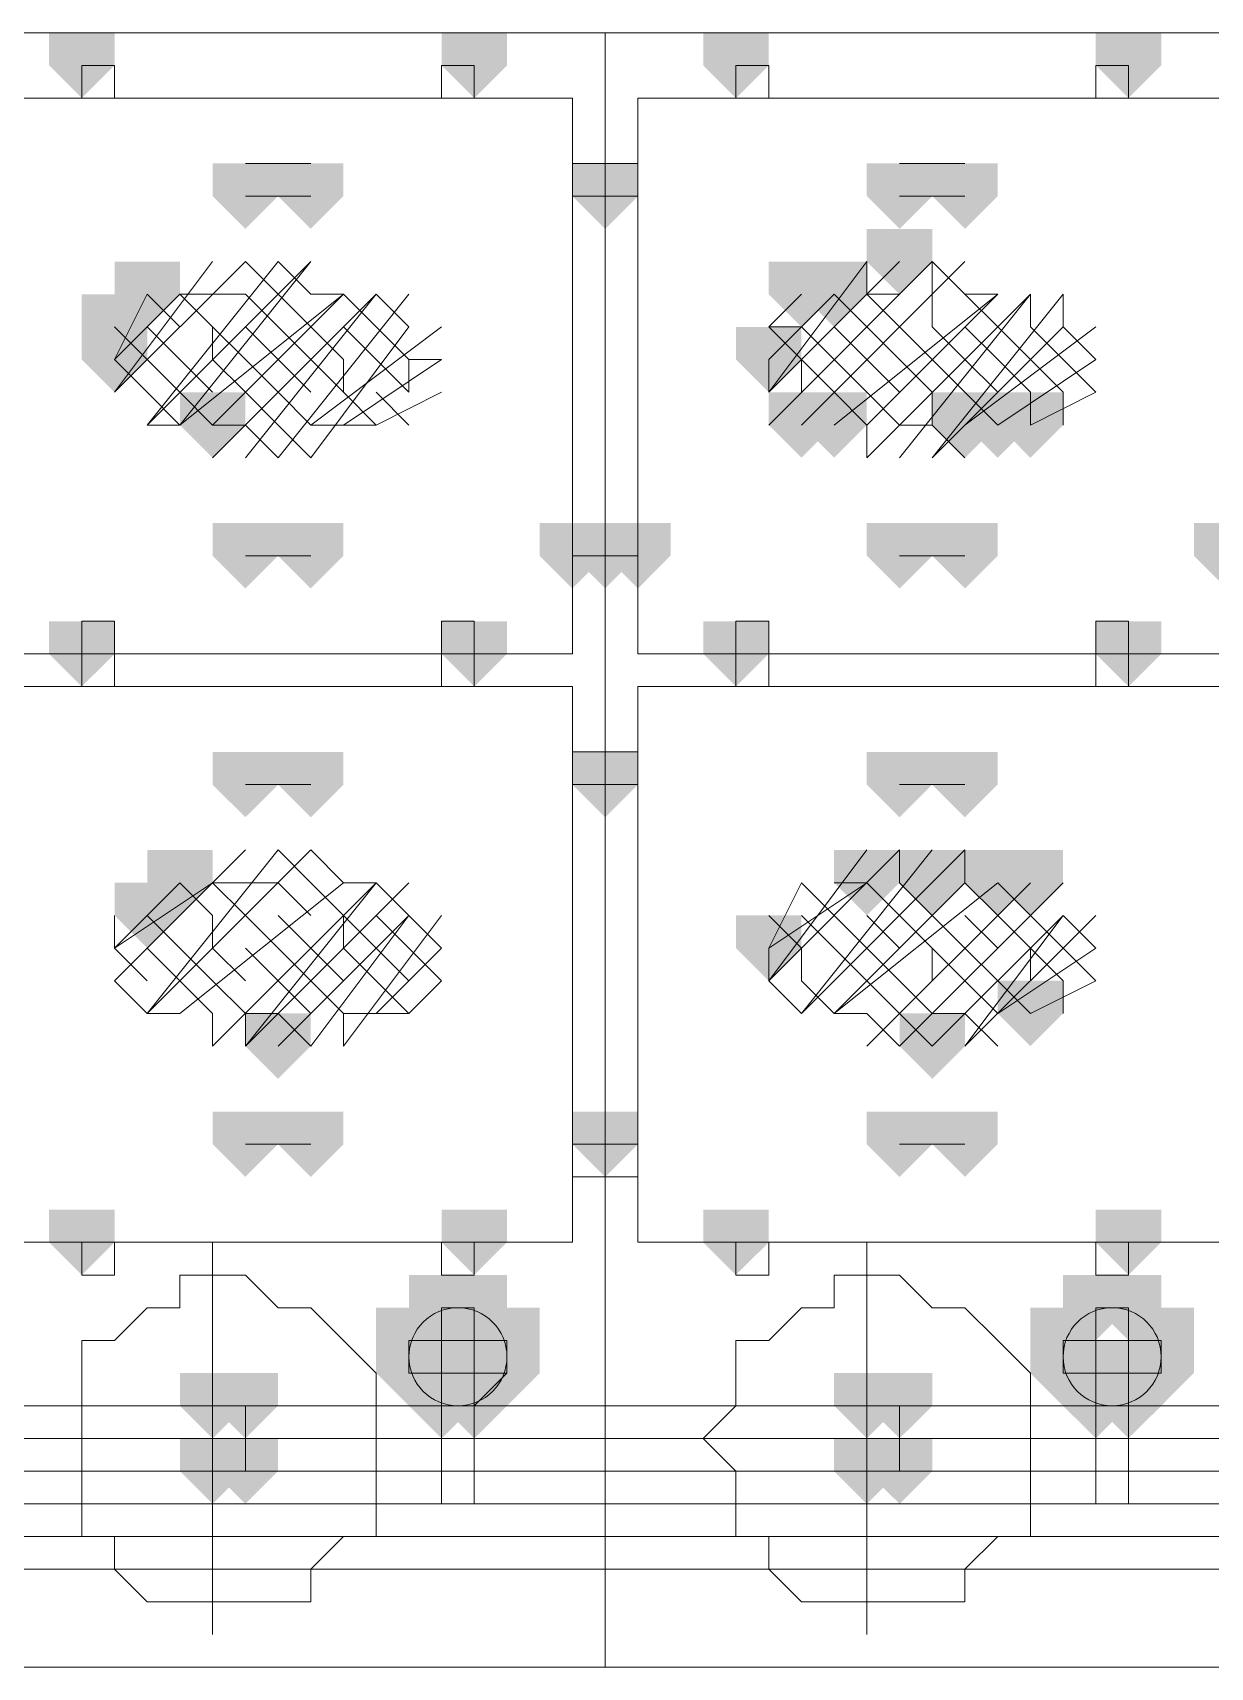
# Model space of a CAD drawing. Header units: millimetres. Extents: x 2315 to 4619, y 1334 to 1897.
# Drawn here: x 3733.624 to 3735.823, y 1516.958 to 1520.012 of the extents above; entities that cross this region are included whole.
import ezdxf

# ---------------------------------------------------------------- set-up
doc = ezdxf.new("R2010")
doc.units = ezdxf.units.MM
for name, color, linetype in [('PDF_3中心线层', 1, 'Continuous'), ('PDF_4虚线层', 2, 'Continuous'), ('PDF_5剖面线层', 2, 'Continuous'), ('PDF_剖面线层', 4, 'Continuous'), ('PDF_细实线层', 7, 'Continuous')]:
    doc.layers.add(name, color=color, linetype=linetype)

msp = doc.modelspace()

# ---------------------------------------------------------------- hatches: boundary and pattern name
at = {"layer": 'PDF_3中心线层', "transparency": 33554559}
for points in [[(3734.4484, 1520.0125), (3734.3873, 1520.0125), (3734.3873, 1519.9514), (3734.4484, 1519.8903), (3734.5094, 1519.9514), (3734.5094, 1520.0125)], [(3734.4484, 1520.0125), (3734.3873, 1520.0125), (3734.3873, 1519.9514), (3734.4484, 1519.8903), (3734.5094, 1519.9514), (3734.5094, 1520.0125)], [(3734.937, 1520.0125), (3734.8759, 1520.0125), (3734.8759, 1519.9514), (3734.937, 1519.8903), (3734.9981, 1519.9514), (3734.9981, 1520.0125)], [(3734.937, 1520.0125), (3734.8759, 1520.0125), (3734.8759, 1519.9514), (3734.937, 1519.8903), (3734.9981, 1519.9514), (3734.9981, 1520.0125)], [(3735.67, 1520.0125), (3735.6089, 1520.0125), (3735.6089, 1519.9514), (3735.67, 1519.8903), (3735.7311, 1519.9514), (3735.7311, 1520.0125)], [(3735.67, 1520.0125), (3735.6089, 1520.0125), (3735.6089, 1519.9514), (3735.67, 1519.8903), (3735.7311, 1519.9514), (3735.7311, 1520.0125)], [(3734.6927, 1519.7682), (3734.6316, 1519.7682), (3734.6316, 1519.7071), (3734.6927, 1519.646), (3734.7538, 1519.7071), (3734.7538, 1519.7682)], [(3734.6927, 1519.7682), (3734.6316, 1519.7682), (3734.6316, 1519.7071), (3734.6927, 1519.646), (3734.7538, 1519.7071), (3734.7538, 1519.7682)], [(3734.6927, 1519.0963), (3734.6316, 1519.0963), (3734.6316, 1519.0352), (3734.6927, 1518.9741), (3734.7538, 1519.0352), (3734.7538, 1519.0963)], [(3734.6927, 1519.0963), (3734.6316, 1519.0963), (3734.6316, 1519.0352), (3734.6927, 1518.9741), (3734.7538, 1519.0352), (3734.7538, 1519.0963)], [(3734.6927, 1519.0963), (3734.6316, 1519.0963), (3734.6316, 1519.0352), (3734.6927, 1518.9741), (3734.7538, 1519.0352), (3734.7538, 1519.0963)], [(3734.6927, 1519.0963), (3734.6316, 1519.0963), (3734.6316, 1519.0352), (3734.6927, 1518.9741), (3734.7538, 1519.0352), (3734.7538, 1519.0963)], [(3734.4484, 1518.913), (3734.3873, 1518.913), (3734.3873, 1518.8519), (3734.4484, 1518.7909), (3734.5094, 1518.8519), (3734.5094, 1518.913)], [(3734.4484, 1518.913), (3734.3873, 1518.913), (3734.3873, 1518.8519), (3734.4484, 1518.7909), (3734.5094, 1518.8519), (3734.5094, 1518.913)], [(3734.937, 1518.913), (3734.8759, 1518.913), (3734.8759, 1518.8519), (3734.937, 1518.7909), (3734.9981, 1518.8519), (3734.9981, 1518.913)], [(3734.937, 1518.913), (3734.8759, 1518.913), (3734.8759, 1518.8519), (3734.937, 1518.7909), (3734.9981, 1518.8519), (3734.9981, 1518.913)], [(3735.67, 1518.913), (3735.6089, 1518.913), (3735.6089, 1518.8519), (3735.67, 1518.7909), (3735.7311, 1518.8519), (3735.7311, 1518.913)], [(3735.67, 1518.913), (3735.6089, 1518.913), (3735.6089, 1518.8519), (3735.67, 1518.7909), (3735.7311, 1518.8519), (3735.7311, 1518.913)], [(3734.6927, 1518.6687), (3734.6316, 1518.6687), (3734.6316, 1518.6076), (3734.6927, 1518.5465), (3734.7538, 1518.6076), (3734.7538, 1518.6687)], [(3734.6927, 1518.6687), (3734.6316, 1518.6687), (3734.6316, 1518.6076), (3734.6927, 1518.5465), (3734.7538, 1518.6076), (3734.7538, 1518.6687)], [(3734.6927, 1518.6687), (3734.6316, 1518.6687), (3734.6316, 1518.6076), (3734.6927, 1518.5465), (3734.7538, 1518.6076), (3734.7538, 1518.6687)], [(3734.6927, 1518.6687), (3734.6316, 1518.6687), (3734.6316, 1518.6076), (3734.6927, 1518.5465), (3734.7538, 1518.6076), (3734.7538, 1518.6687)], [(3734.6927, 1517.9968), (3734.6316, 1517.9968), (3734.6316, 1517.9357), (3734.6927, 1517.8746), (3734.7538, 1517.9357), (3734.7538, 1517.9968)], [(3734.6927, 1517.9968), (3734.6316, 1517.9968), (3734.6316, 1517.9357), (3734.6927, 1517.8746), (3734.7538, 1517.9357), (3734.7538, 1517.9968)], [(3734.4484, 1517.8136), (3734.3873, 1517.8136), (3734.3873, 1517.7525), (3734.4484, 1517.6914), (3734.5094, 1517.7525), (3734.5094, 1517.8136)], [(3734.4484, 1517.8136), (3734.3873, 1517.8136), (3734.3873, 1517.7525), (3734.4484, 1517.6914), (3734.5094, 1517.7525), (3734.5094, 1517.8136)], [(3734.937, 1517.8136), (3734.8759, 1517.8136), (3734.8759, 1517.7525), (3734.937, 1517.6914), (3734.9981, 1517.7525), (3734.9981, 1517.8136)], [(3734.937, 1517.8136), (3734.8759, 1517.8136), (3734.8759, 1517.7525), (3734.937, 1517.6914), (3734.9981, 1517.7525), (3734.9981, 1517.8136)], [(3735.67, 1517.8136), (3735.6089, 1517.8136), (3735.6089, 1517.7525), (3735.67, 1517.6914), (3735.7311, 1517.7525), (3735.7311, 1517.8136)], [(3735.67, 1517.8136), (3735.6089, 1517.8136), (3735.6089, 1517.7525), (3735.67, 1517.6914), (3735.7311, 1517.7525), (3735.7311, 1517.8136)]]:
    msp.add_hatch(color=256, dxfattribs=at).paths.add_polyline_path(points)
at = {"layer": 'PDF_4虚线层', "transparency": 33554559}
for points in [[(3734.4484, 1517.5692), (3734.3873, 1517.5692), (3734.3873, 1517.5082), (3734.4484, 1517.4471), (3734.5094, 1517.5082), (3734.5094, 1517.5692)], [(3735.67, 1517.5692), (3735.6089, 1517.5692), (3735.6089, 1517.5082), (3735.67, 1517.4471), (3735.7311, 1517.5082), (3735.7311, 1517.5692)]]:
    msp.add_hatch(color=256, dxfattribs=at).paths.add_polyline_path(points)
at = {"layer": 'PDF_5剖面线层', "transparency": 33554559}
for points in [[(3735.2424, 1519.646), (3735.1813, 1519.646), (3735.1813, 1519.5849), (3735.2424, 1519.5238), (3735.3035, 1519.5849), (3735.3035, 1519.646)], [(3733.8375, 1519.5849), (3733.7765, 1519.5849), (3733.7765, 1519.5238), (3733.8375, 1519.4628), (3733.8986, 1519.5238), (3733.8986, 1519.5849)], [(3735.0592, 1519.5849), (3734.9981, 1519.5849), (3734.9981, 1519.5238), (3735.0592, 1519.4628), (3735.1202, 1519.5238), (3735.1202, 1519.5849)], [(3735.1202, 1519.5849), (3735.0592, 1519.5849), (3735.0592, 1519.5238), (3735.1202, 1519.4628), (3735.1813, 1519.5238), (3735.1813, 1519.5849)], [(3733.7765, 1519.5238), (3733.7154, 1519.5238), (3733.7154, 1519.4628), (3733.7765, 1519.4017), (3733.8375, 1519.4628), (3733.8375, 1519.5238)], [(3733.7765, 1519.4628), (3733.7154, 1519.4628), (3733.7154, 1519.4017), (3733.7765, 1519.3406), (3733.8375, 1519.4017), (3733.8375, 1519.4628)], [(3734.9981, 1519.4628), (3734.937, 1519.4628), (3734.937, 1519.4017), (3734.9981, 1519.3406), (3735.0592, 1519.4017), (3735.0592, 1519.4628)], [(3733.9597, 1519.3406), (3733.8986, 1519.3406), (3733.8986, 1519.2795), (3733.9597, 1519.2184), (3734.0208, 1519.2795), (3734.0208, 1519.3406)], [(3735.0592, 1519.3406), (3734.9981, 1519.3406), (3734.9981, 1519.2795), (3735.0592, 1519.2184), (3735.1202, 1519.2795), (3735.1202, 1519.3406)], [(3735.1202, 1519.3406), (3735.0592, 1519.3406), (3735.0592, 1519.2795), (3735.1202, 1519.2184), (3735.1813, 1519.2795), (3735.1813, 1519.3406)], [(3735.3646, 1519.3406), (3735.3035, 1519.3406), (3735.3035, 1519.2795), (3735.3646, 1519.2184), (3735.4257, 1519.2795), (3735.4257, 1519.3406)], [(3735.4257, 1519.3406), (3735.3646, 1519.3406), (3735.3646, 1519.2795), (3735.4257, 1519.2184), (3735.4867, 1519.2795), (3735.4867, 1519.3406)], [(3735.4867, 1519.3406), (3735.4257, 1519.3406), (3735.4257, 1519.2795), (3735.4867, 1519.2184), (3735.5478, 1519.2795), (3735.5478, 1519.3406)], [(3733.8986, 1518.4855), (3733.8375, 1518.4855), (3733.8375, 1518.4244), (3733.8986, 1518.3633), (3733.9597, 1518.4244), (3733.9597, 1518.4855)], [(3735.1813, 1518.4855), (3735.1202, 1518.4855), (3735.1202, 1518.4244), (3735.1813, 1518.3633), (3735.2424, 1518.4244), (3735.2424, 1518.4855)], [(3735.3035, 1518.4855), (3735.2424, 1518.4855), (3735.2424, 1518.4244), (3735.3035, 1518.3633), (3735.3646, 1518.4244), (3735.3646, 1518.4855)], [(3735.4257, 1518.4855), (3735.3646, 1518.4855), (3735.3646, 1518.4244), (3735.4257, 1518.3633), (3735.4867, 1518.4244), (3735.4867, 1518.4855)], [(3735.4867, 1518.4855), (3735.4257, 1518.4855), (3735.4257, 1518.4244), (3735.4867, 1518.3633), (3735.5478, 1518.4244), (3735.5478, 1518.4855)], [(3733.8375, 1518.4244), (3733.7765, 1518.4244), (3733.7765, 1518.3633), (3733.8375, 1518.3022), (3733.8986, 1518.3633), (3733.8986, 1518.4244)], [(3734.9981, 1518.3633), (3734.937, 1518.3633), (3734.937, 1518.3022), (3734.9981, 1518.2411), (3735.0592, 1518.3022), (3735.0592, 1518.3633)], [(3735.4867, 1518.2411), (3735.4257, 1518.2411), (3735.4257, 1518.1801), (3735.4867, 1518.119), (3735.5478, 1518.1801), (3735.5478, 1518.2411)], [(3734.0819, 1518.1801), (3734.0208, 1518.1801), (3734.0208, 1518.119), (3734.0819, 1518.0579), (3734.1429, 1518.119), (3734.1429, 1518.1801)], [(3735.3035, 1518.1801), (3735.2424, 1518.1801), (3735.2424, 1518.119), (3735.3035, 1518.0579), (3735.3646, 1518.119), (3735.3646, 1518.1801)]]:
    msp.add_hatch(color=256, dxfattribs=at).paths.add_polyline_path(points)
at = {"layer": 'PDF_细实线层', "transparency": 33554559}
for points in [[(3733.7154, 1520.0125), (3733.6543, 1520.0125), (3733.6543, 1519.9514), (3733.7154, 1519.8903), (3733.7765, 1519.9514), (3733.7765, 1520.0125)], [(3734.4484, 1520.0125), (3734.3873, 1520.0125), (3734.3873, 1519.9514), (3734.4484, 1519.8903), (3734.5094, 1519.9514), (3734.5094, 1520.0125)], [(3734.937, 1520.0125), (3734.8759, 1520.0125), (3734.8759, 1519.9514), (3734.937, 1519.8903), (3734.9981, 1519.9514), (3734.9981, 1520.0125)], [(3735.67, 1520.0125), (3735.6089, 1520.0125), (3735.6089, 1519.9514), (3735.67, 1519.8903), (3735.7311, 1519.9514), (3735.7311, 1520.0125)], [(3734.0208, 1519.7682), (3733.9597, 1519.7682), (3733.9597, 1519.7071), (3734.0208, 1519.646), (3734.0819, 1519.7071), (3734.0819, 1519.7682)], [(3734.1429, 1519.7682), (3734.0819, 1519.7682), (3734.0819, 1519.7071), (3734.1429, 1519.646), (3734.204, 1519.7071), (3734.204, 1519.7682)], [(3734.6927, 1519.7682), (3734.6316, 1519.7682), (3734.6316, 1519.7071), (3734.6927, 1519.646), (3734.7538, 1519.7071), (3734.7538, 1519.7682)], [(3735.2424, 1519.7682), (3735.1813, 1519.7682), (3735.1813, 1519.7071), (3735.2424, 1519.646), (3735.3035, 1519.7071), (3735.3035, 1519.7682)], [(3735.3646, 1519.7682), (3735.3035, 1519.7682), (3735.3035, 1519.7071), (3735.3646, 1519.646), (3735.4257, 1519.7071), (3735.4257, 1519.7682)], [(3734.0208, 1519.0963), (3733.9597, 1519.0963), (3733.9597, 1519.0352), (3734.0208, 1518.9741), (3734.0819, 1519.0352), (3734.0819, 1519.0963)], [(3734.1429, 1519.0963), (3734.0819, 1519.0963), (3734.0819, 1519.0352), (3734.1429, 1518.9741), (3734.204, 1519.0352), (3734.204, 1519.0963)], [(3734.6316, 1519.0963), (3734.5705, 1519.0963), (3734.5705, 1519.0352), (3734.6316, 1518.9741), (3734.6927, 1519.0352), (3734.6927, 1519.0963)], [(3734.6316, 1519.0963), (3734.5705, 1519.0963), (3734.5705, 1519.0352), (3734.6316, 1518.9741), (3734.6927, 1519.0352), (3734.6927, 1519.0963)], [(3734.6927, 1519.0963), (3734.6316, 1519.0963), (3734.6316, 1519.0352), (3734.6927, 1518.9741), (3734.7538, 1519.0352), (3734.7538, 1519.0963)], [(3734.7538, 1519.0963), (3734.6927, 1519.0963), (3734.6927, 1519.0352), (3734.7538, 1518.9741), (3734.8148, 1519.0352), (3734.8148, 1519.0963)], [(3734.7538, 1519.0963), (3734.6927, 1519.0963), (3734.6927, 1519.0352), (3734.7538, 1518.9741), (3734.8148, 1519.0352), (3734.8148, 1519.0963)], [(3735.2424, 1519.0963), (3735.1813, 1519.0963), (3735.1813, 1519.0352), (3735.2424, 1518.9741), (3735.3035, 1519.0352), (3735.3035, 1519.0963)], [(3735.3646, 1519.0963), (3735.3035, 1519.0963), (3735.3035, 1519.0352), (3735.3646, 1518.9741), (3735.4257, 1519.0352), (3735.4257, 1519.0963)], [(3735.8532, 1519.0963), (3735.7921, 1519.0963), (3735.7921, 1519.0352), (3735.8532, 1518.9741), (3735.9143, 1519.0352), (3735.9143, 1519.0963)], [(3735.8532, 1519.0963), (3735.7921, 1519.0963), (3735.7921, 1519.0352), (3735.8532, 1518.9741), (3735.9143, 1519.0352), (3735.9143, 1519.0963)], [(3733.7154, 1518.913), (3733.6543, 1518.913), (3733.6543, 1518.8519), (3733.7154, 1518.7909), (3733.7765, 1518.8519), (3733.7765, 1518.913)], [(3734.4484, 1518.913), (3734.3873, 1518.913), (3734.3873, 1518.8519), (3734.4484, 1518.7909), (3734.5094, 1518.8519), (3734.5094, 1518.913)], [(3734.937, 1518.913), (3734.8759, 1518.913), (3734.8759, 1518.8519), (3734.937, 1518.7909), (3734.9981, 1518.8519), (3734.9981, 1518.913)], [(3735.67, 1518.913), (3735.6089, 1518.913), (3735.6089, 1518.8519), (3735.67, 1518.7909), (3735.7311, 1518.8519), (3735.7311, 1518.913)], [(3734.0208, 1518.6687), (3733.9597, 1518.6687), (3733.9597, 1518.6076), (3734.0208, 1518.5465), (3734.0819, 1518.6076), (3734.0819, 1518.6687)], [(3734.1429, 1518.6687), (3734.0819, 1518.6687), (3734.0819, 1518.6076), (3734.1429, 1518.5465), (3734.204, 1518.6076), (3734.204, 1518.6687)], [(3734.6927, 1518.6687), (3734.6316, 1518.6687), (3734.6316, 1518.6076), (3734.6927, 1518.5465), (3734.7538, 1518.6076), (3734.7538, 1518.6687)], [(3735.2424, 1518.6687), (3735.1813, 1518.6687), (3735.1813, 1518.6076), (3735.2424, 1518.5465), (3735.3035, 1518.6076), (3735.3035, 1518.6687)], [(3735.3646, 1518.6687), (3735.3035, 1518.6687), (3735.3035, 1518.6076), (3735.3646, 1518.5465), (3735.4257, 1518.6076), (3735.4257, 1518.6687)], [(3734.0208, 1517.9968), (3733.9597, 1517.9968), (3733.9597, 1517.9357), (3734.0208, 1517.8746), (3734.0819, 1517.9357), (3734.0819, 1517.9968)], [(3734.1429, 1517.9968), (3734.0819, 1517.9968), (3734.0819, 1517.9357), (3734.1429, 1517.8746), (3734.204, 1517.9357), (3734.204, 1517.9968)], [(3734.6927, 1517.9968), (3734.6316, 1517.9968), (3734.6316, 1517.9357), (3734.6927, 1517.8746), (3734.7538, 1517.9357), (3734.7538, 1517.9968)], [(3735.2424, 1517.9968), (3735.1813, 1517.9968), (3735.1813, 1517.9357), (3735.2424, 1517.8746), (3735.3035, 1517.9357), (3735.3035, 1517.9968)], [(3735.3646, 1517.9968), (3735.3035, 1517.9968), (3735.3035, 1517.9357), (3735.3646, 1517.8746), (3735.4257, 1517.9357), (3735.4257, 1517.9968)], [(3733.7154, 1517.8136), (3733.6543, 1517.8136), (3733.6543, 1517.7525), (3733.7154, 1517.6914), (3733.7765, 1517.7525), (3733.7765, 1517.8136)], [(3734.4484, 1517.8136), (3734.3873, 1517.8136), (3734.3873, 1517.7525), (3734.4484, 1517.6914), (3734.5094, 1517.7525), (3734.5094, 1517.8136)], [(3734.937, 1517.8136), (3734.8759, 1517.8136), (3734.8759, 1517.7525), (3734.937, 1517.6914), (3734.9981, 1517.7525), (3734.9981, 1517.8136)], [(3735.67, 1517.8136), (3735.6089, 1517.8136), (3735.6089, 1517.7525), (3735.67, 1517.6914), (3735.7311, 1517.7525), (3735.7311, 1517.8136)], [(3734.3873, 1517.6914), (3734.3262, 1517.6914), (3734.3262, 1517.6303), (3734.3873, 1517.5692), (3734.4484, 1517.6303), (3734.4484, 1517.6914)], [(3734.4484, 1517.6914), (3734.3873, 1517.6914), (3734.3873, 1517.6303), (3734.4484, 1517.5692), (3734.5094, 1517.6303), (3734.5094, 1517.6914)], [(3734.4484, 1517.6914), (3734.3873, 1517.6914), (3734.3873, 1517.6303), (3734.4484, 1517.5692), (3734.5094, 1517.6303), (3734.5094, 1517.6914)], [(3734.4484, 1517.6914), (3734.3873, 1517.6914), (3734.3873, 1517.6303), (3734.4484, 1517.5692), (3734.5094, 1517.6303), (3734.5094, 1517.6914)], [(3734.4484, 1517.6914), (3734.3873, 1517.6914), (3734.3873, 1517.6303), (3734.4484, 1517.5692), (3734.5094, 1517.6303), (3734.5094, 1517.6914)], [(3735.6089, 1517.6914), (3735.5478, 1517.6914), (3735.5478, 1517.6303), (3735.6089, 1517.5692), (3735.67, 1517.6303), (3735.67, 1517.6914)], [(3735.67, 1517.6914), (3735.6089, 1517.6914), (3735.6089, 1517.6303), (3735.67, 1517.5692), (3735.7311, 1517.6303), (3735.7311, 1517.6914)], [(3735.67, 1517.6914), (3735.6089, 1517.6914), (3735.6089, 1517.6303), (3735.67, 1517.5692), (3735.7311, 1517.6303), (3735.7311, 1517.6914)], [(3735.67, 1517.6914), (3735.6089, 1517.6914), (3735.6089, 1517.6303), (3735.67, 1517.5692), (3735.7311, 1517.6303), (3735.7311, 1517.6914)], [(3735.67, 1517.6914), (3735.6089, 1517.6914), (3735.6089, 1517.6303), (3735.67, 1517.5692), (3735.7311, 1517.6303), (3735.7311, 1517.6914)], [(3734.3262, 1517.6303), (3734.2651, 1517.6303), (3734.2651, 1517.5692), (3734.3262, 1517.5082), (3734.3873, 1517.5692), (3734.3873, 1517.6303)], [(3734.3262, 1517.6303), (3734.2651, 1517.6303), (3734.2651, 1517.5692), (3734.3262, 1517.5082), (3734.3873, 1517.5692), (3734.3873, 1517.6303)], [(3734.3262, 1517.6303), (3734.2651, 1517.6303), (3734.2651, 1517.5692), (3734.3262, 1517.5082), (3734.3873, 1517.5692), (3734.3873, 1517.6303)], [(3734.3262, 1517.6303), (3734.2651, 1517.6303), (3734.2651, 1517.5692), (3734.3262, 1517.5082), (3734.3873, 1517.5692), (3734.3873, 1517.6303)], [(3734.3873, 1517.6303), (3734.3262, 1517.6303), (3734.3262, 1517.5692), (3734.3873, 1517.5082), (3734.4484, 1517.5692), (3734.4484, 1517.6303)], [(3734.5094, 1517.6303), (3734.4484, 1517.6303), (3734.4484, 1517.5692), (3734.5094, 1517.5082), (3734.5705, 1517.5692), (3734.5705, 1517.6303)], [(3734.5094, 1517.6303), (3734.4484, 1517.6303), (3734.4484, 1517.5692), (3734.5094, 1517.5082), (3734.5705, 1517.5692), (3734.5705, 1517.6303)], [(3734.5094, 1517.6303), (3734.4484, 1517.6303), (3734.4484, 1517.5692), (3734.5094, 1517.5082), (3734.5705, 1517.5692), (3734.5705, 1517.6303)], [(3734.5094, 1517.6303), (3734.4484, 1517.6303), (3734.4484, 1517.5692), (3734.5094, 1517.5082), (3734.5705, 1517.5692), (3734.5705, 1517.6303)], [(3734.5094, 1517.6303), (3734.4484, 1517.6303), (3734.4484, 1517.5692), (3734.5094, 1517.5082), (3734.5705, 1517.5692), (3734.5705, 1517.6303)], [(3734.5094, 1517.6303), (3734.4484, 1517.6303), (3734.4484, 1517.5692), (3734.5094, 1517.5082), (3734.5705, 1517.5692), (3734.5705, 1517.6303)], [(3734.5094, 1517.6303), (3734.4484, 1517.6303), (3734.4484, 1517.5692), (3734.5094, 1517.5082), (3734.5705, 1517.5692), (3734.5705, 1517.6303)], [(3735.5478, 1517.6303), (3735.4867, 1517.6303), (3735.4867, 1517.5692), (3735.5478, 1517.5082), (3735.6089, 1517.5692), (3735.6089, 1517.6303)], [(3735.5478, 1517.6303), (3735.4867, 1517.6303), (3735.4867, 1517.5692), (3735.5478, 1517.5082), (3735.6089, 1517.5692), (3735.6089, 1517.6303)], [(3735.5478, 1517.6303), (3735.4867, 1517.6303), (3735.4867, 1517.5692), (3735.5478, 1517.5082), (3735.6089, 1517.5692), (3735.6089, 1517.6303)], [(3735.5478, 1517.6303), (3735.4867, 1517.6303), (3735.4867, 1517.5692), (3735.5478, 1517.5082), (3735.6089, 1517.5692), (3735.6089, 1517.6303)], [(3735.5478, 1517.6303), (3735.4867, 1517.6303), (3735.4867, 1517.5692), (3735.5478, 1517.5082), (3735.6089, 1517.5692), (3735.6089, 1517.6303)], [(3735.5478, 1517.6303), (3735.4867, 1517.6303), (3735.4867, 1517.5692), (3735.5478, 1517.5082), (3735.6089, 1517.5692), (3735.6089, 1517.6303)], [(3735.5478, 1517.6303), (3735.4867, 1517.6303), (3735.4867, 1517.5692), (3735.5478, 1517.5082), (3735.6089, 1517.5692), (3735.6089, 1517.6303)], [(3735.7311, 1517.6303), (3735.67, 1517.6303), (3735.67, 1517.5692), (3735.7311, 1517.5082), (3735.7921, 1517.5692), (3735.7921, 1517.6303)], [(3735.7311, 1517.6303), (3735.67, 1517.6303), (3735.67, 1517.5692), (3735.7311, 1517.5082), (3735.7921, 1517.5692), (3735.7921, 1517.6303)], [(3735.7311, 1517.6303), (3735.67, 1517.6303), (3735.67, 1517.5692), (3735.7311, 1517.5082), (3735.7921, 1517.5692), (3735.7921, 1517.6303)], [(3735.7311, 1517.6303), (3735.67, 1517.6303), (3735.67, 1517.5692), (3735.7311, 1517.5082), (3735.7921, 1517.5692), (3735.7921, 1517.6303)], [(3735.7311, 1517.6303), (3735.67, 1517.6303), (3735.67, 1517.5692), (3735.7311, 1517.5082), (3735.7921, 1517.5692), (3735.7921, 1517.6303)], [(3735.7311, 1517.6303), (3735.67, 1517.6303), (3735.67, 1517.5692), (3735.7311, 1517.5082), (3735.7921, 1517.5692), (3735.7921, 1517.6303)], [(3735.7311, 1517.6303), (3735.67, 1517.6303), (3735.67, 1517.5692), (3735.7311, 1517.5082), (3735.7921, 1517.5692), (3735.7921, 1517.6303)], [(3734.3262, 1517.5692), (3734.2651, 1517.5692), (3734.2651, 1517.5082), (3734.3262, 1517.4471), (3734.3873, 1517.5082), (3734.3873, 1517.5692)], [(3734.3262, 1517.5692), (3734.2651, 1517.5692), (3734.2651, 1517.5082), (3734.3262, 1517.4471), (3734.3873, 1517.5082), (3734.3873, 1517.5692)], [(3734.3262, 1517.5692), (3734.2651, 1517.5692), (3734.2651, 1517.5082), (3734.3262, 1517.4471), (3734.3873, 1517.5082), (3734.3873, 1517.5692)], [(3734.3262, 1517.5692), (3734.2651, 1517.5692), (3734.2651, 1517.5082), (3734.3262, 1517.4471), (3734.3873, 1517.5082), (3734.3873, 1517.5692)], [(3734.3873, 1517.5692), (3734.3262, 1517.5692), (3734.3262, 1517.5082), (3734.3873, 1517.4471), (3734.4484, 1517.5082), (3734.4484, 1517.5692)], [(3734.3873, 1517.5692), (3734.3262, 1517.5692), (3734.3262, 1517.5082), (3734.3873, 1517.4471), (3734.4484, 1517.5082), (3734.4484, 1517.5692)], [(3734.3873, 1517.5692), (3734.3262, 1517.5692), (3734.3262, 1517.5082), (3734.3873, 1517.4471), (3734.4484, 1517.5082), (3734.4484, 1517.5692)], [(3734.4484, 1517.5692), (3734.3873, 1517.5692), (3734.3873, 1517.5082), (3734.4484, 1517.4471), (3734.5094, 1517.5082), (3734.5094, 1517.5692)], [(3734.4484, 1517.5692), (3734.3873, 1517.5692), (3734.3873, 1517.5082), (3734.4484, 1517.4471), (3734.5094, 1517.5082), (3734.5094, 1517.5692)], [(3734.4484, 1517.5692), (3734.3873, 1517.5692), (3734.3873, 1517.5082), (3734.4484, 1517.4471), (3734.5094, 1517.5082), (3734.5094, 1517.5692)], [(3734.4484, 1517.5692), (3734.3873, 1517.5692), (3734.3873, 1517.5082), (3734.4484, 1517.4471), (3734.5094, 1517.5082), (3734.5094, 1517.5692)], [(3734.4484, 1517.5692), (3734.3873, 1517.5692), (3734.3873, 1517.5082), (3734.4484, 1517.4471), (3734.5094, 1517.5082), (3734.5094, 1517.5692)], [(3734.4484, 1517.5692), (3734.3873, 1517.5692), (3734.3873, 1517.5082), (3734.4484, 1517.4471), (3734.5094, 1517.5082), (3734.5094, 1517.5692)], [(3734.5094, 1517.5692), (3734.4484, 1517.5692), (3734.4484, 1517.5082), (3734.5094, 1517.4471), (3734.5705, 1517.5082), (3734.5705, 1517.5692)], [(3734.5094, 1517.5692), (3734.4484, 1517.5692), (3734.4484, 1517.5082), (3734.5094, 1517.4471), (3734.5705, 1517.5082), (3734.5705, 1517.5692)], [(3734.5094, 1517.5692), (3734.4484, 1517.5692), (3734.4484, 1517.5082), (3734.5094, 1517.4471), (3734.5705, 1517.5082), (3734.5705, 1517.5692)], [(3734.5094, 1517.5692), (3734.4484, 1517.5692), (3734.4484, 1517.5082), (3734.5094, 1517.4471), (3734.5705, 1517.5082), (3734.5705, 1517.5692)], [(3734.5094, 1517.5692), (3734.4484, 1517.5692), (3734.4484, 1517.5082), (3734.5094, 1517.4471), (3734.5705, 1517.5082), (3734.5705, 1517.5692)], [(3734.5094, 1517.5692), (3734.4484, 1517.5692), (3734.4484, 1517.5082), (3734.5094, 1517.4471), (3734.5705, 1517.5082), (3734.5705, 1517.5692)], [(3734.5094, 1517.5692), (3734.4484, 1517.5692), (3734.4484, 1517.5082), (3734.5094, 1517.4471), (3734.5705, 1517.5082), (3734.5705, 1517.5692)], [(3735.5478, 1517.5692), (3735.4867, 1517.5692), (3735.4867, 1517.5082), (3735.5478, 1517.4471), (3735.6089, 1517.5082), (3735.6089, 1517.5692)], [(3735.5478, 1517.5692), (3735.4867, 1517.5692), (3735.4867, 1517.5082), (3735.5478, 1517.4471), (3735.6089, 1517.5082), (3735.6089, 1517.5692)], [(3735.5478, 1517.5692), (3735.4867, 1517.5692), (3735.4867, 1517.5082), (3735.5478, 1517.4471), (3735.6089, 1517.5082), (3735.6089, 1517.5692)], [(3735.5478, 1517.5692), (3735.4867, 1517.5692), (3735.4867, 1517.5082), (3735.5478, 1517.4471), (3735.6089, 1517.5082), (3735.6089, 1517.5692)], [(3735.5478, 1517.5692), (3735.4867, 1517.5692), (3735.4867, 1517.5082), (3735.5478, 1517.4471), (3735.6089, 1517.5082), (3735.6089, 1517.5692)], [(3735.5478, 1517.5692), (3735.4867, 1517.5692), (3735.4867, 1517.5082), (3735.5478, 1517.4471), (3735.6089, 1517.5082), (3735.6089, 1517.5692)], [(3735.5478, 1517.5692), (3735.4867, 1517.5692), (3735.4867, 1517.5082), (3735.5478, 1517.4471), (3735.6089, 1517.5082), (3735.6089, 1517.5692)], [(3735.6089, 1517.5692), (3735.5478, 1517.5692), (3735.5478, 1517.5082), (3735.6089, 1517.4471), (3735.67, 1517.5082), (3735.67, 1517.5692)], [(3735.6089, 1517.5692), (3735.5478, 1517.5692), (3735.5478, 1517.5082), (3735.6089, 1517.4471), (3735.67, 1517.5082), (3735.67, 1517.5692)], [(3735.67, 1517.5692), (3735.6089, 1517.5692), (3735.6089, 1517.5082), (3735.67, 1517.4471), (3735.7311, 1517.5082), (3735.7311, 1517.5692)], [(3735.67, 1517.5692), (3735.6089, 1517.5692), (3735.6089, 1517.5082), (3735.67, 1517.4471), (3735.7311, 1517.5082), (3735.7311, 1517.5692)], [(3735.67, 1517.5692), (3735.6089, 1517.5692), (3735.6089, 1517.5082), (3735.67, 1517.4471), (3735.7311, 1517.5082), (3735.7311, 1517.5692)], [(3735.67, 1517.5692), (3735.6089, 1517.5692), (3735.6089, 1517.5082), (3735.67, 1517.4471), (3735.7311, 1517.5082), (3735.7311, 1517.5692)], [(3735.67, 1517.5692), (3735.6089, 1517.5692), (3735.6089, 1517.5082), (3735.67, 1517.4471), (3735.7311, 1517.5082), (3735.7311, 1517.5692)], [(3735.67, 1517.5692), (3735.6089, 1517.5692), (3735.6089, 1517.5082), (3735.67, 1517.4471), (3735.7311, 1517.5082), (3735.7311, 1517.5692)], [(3735.7311, 1517.5692), (3735.67, 1517.5692), (3735.67, 1517.5082), (3735.7311, 1517.4471), (3735.7921, 1517.5082), (3735.7921, 1517.5692)], [(3735.7311, 1517.5692), (3735.67, 1517.5692), (3735.67, 1517.5082), (3735.7311, 1517.4471), (3735.7921, 1517.5082), (3735.7921, 1517.5692)], [(3735.7311, 1517.5692), (3735.67, 1517.5692), (3735.67, 1517.5082), (3735.7311, 1517.4471), (3735.7921, 1517.5082), (3735.7921, 1517.5692)], [(3735.7311, 1517.5692), (3735.67, 1517.5692), (3735.67, 1517.5082), (3735.7311, 1517.4471), (3735.7921, 1517.5082), (3735.7921, 1517.5692)], [(3735.7311, 1517.5692), (3735.67, 1517.5692), (3735.67, 1517.5082), (3735.7311, 1517.4471), (3735.7921, 1517.5082), (3735.7921, 1517.5692)], [(3735.7311, 1517.5692), (3735.67, 1517.5692), (3735.67, 1517.5082), (3735.7311, 1517.4471), (3735.7921, 1517.5082), (3735.7921, 1517.5692)], [(3735.7311, 1517.5692), (3735.67, 1517.5692), (3735.67, 1517.5082), (3735.7311, 1517.4471), (3735.7921, 1517.5082), (3735.7921, 1517.5692)], [(3733.9597, 1517.5082), (3733.8986, 1517.5082), (3733.8986, 1517.4471), (3733.9597, 1517.386), (3734.0208, 1517.4471), (3734.0208, 1517.5082)], [(3734.0208, 1517.5082), (3733.9597, 1517.5082), (3733.9597, 1517.4471), (3734.0208, 1517.386), (3734.0819, 1517.4471), (3734.0819, 1517.5082)], [(3734.3873, 1517.5082), (3734.3262, 1517.5082), (3734.3262, 1517.4471), (3734.3873, 1517.386), (3734.4484, 1517.4471), (3734.4484, 1517.5082)], [(3734.3873, 1517.5082), (3734.3262, 1517.5082), (3734.3262, 1517.4471), (3734.3873, 1517.386), (3734.4484, 1517.4471), (3734.4484, 1517.5082)], [(3734.4484, 1517.5082), (3734.3873, 1517.5082), (3734.3873, 1517.4471), (3734.4484, 1517.386), (3734.5094, 1517.4471), (3734.5094, 1517.5082)], [(3734.4484, 1517.5082), (3734.3873, 1517.5082), (3734.3873, 1517.4471), (3734.4484, 1517.386), (3734.5094, 1517.4471), (3734.5094, 1517.5082)], [(3734.4484, 1517.5082), (3734.3873, 1517.5082), (3734.3873, 1517.4471), (3734.4484, 1517.386), (3734.5094, 1517.4471), (3734.5094, 1517.5082)], [(3734.4484, 1517.5082), (3734.3873, 1517.5082), (3734.3873, 1517.4471), (3734.4484, 1517.386), (3734.5094, 1517.4471), (3734.5094, 1517.5082)], [(3734.4484, 1517.5082), (3734.3873, 1517.5082), (3734.3873, 1517.4471), (3734.4484, 1517.386), (3734.5094, 1517.4471), (3734.5094, 1517.5082)], [(3735.1813, 1517.5082), (3735.1202, 1517.5082), (3735.1202, 1517.4471), (3735.1813, 1517.386), (3735.2424, 1517.4471), (3735.2424, 1517.5082)], [(3735.2424, 1517.5082), (3735.1813, 1517.5082), (3735.1813, 1517.4471), (3735.2424, 1517.386), (3735.3035, 1517.4471), (3735.3035, 1517.5082)], [(3735.6089, 1517.5082), (3735.5478, 1517.5082), (3735.5478, 1517.4471), (3735.6089, 1517.386), (3735.67, 1517.4471), (3735.67, 1517.5082)], [(3735.6089, 1517.5082), (3735.5478, 1517.5082), (3735.5478, 1517.4471), (3735.6089, 1517.386), (3735.67, 1517.4471), (3735.67, 1517.5082)], [(3735.67, 1517.5082), (3735.6089, 1517.5082), (3735.6089, 1517.4471), (3735.67, 1517.386), (3735.7311, 1517.4471), (3735.7311, 1517.5082)], [(3735.67, 1517.5082), (3735.6089, 1517.5082), (3735.6089, 1517.4471), (3735.67, 1517.386), (3735.7311, 1517.4471), (3735.7311, 1517.5082)], [(3735.67, 1517.5082), (3735.6089, 1517.5082), (3735.6089, 1517.4471), (3735.67, 1517.386), (3735.7311, 1517.4471), (3735.7311, 1517.5082)], [(3735.67, 1517.5082), (3735.6089, 1517.5082), (3735.6089, 1517.4471), (3735.67, 1517.386), (3735.7311, 1517.4471), (3735.7311, 1517.5082)], [(3735.67, 1517.5082), (3735.6089, 1517.5082), (3735.6089, 1517.4471), (3735.67, 1517.386), (3735.7311, 1517.4471), (3735.7311, 1517.5082)], [(3733.9597, 1517.386), (3733.8986, 1517.386), (3733.8986, 1517.3249), (3733.9597, 1517.2638), (3734.0208, 1517.3249), (3734.0208, 1517.386)], [(3734.0208, 1517.386), (3733.9597, 1517.386), (3733.9597, 1517.3249), (3734.0208, 1517.2638), (3734.0819, 1517.3249), (3734.0819, 1517.386)], [(3735.1813, 1517.386), (3735.1202, 1517.386), (3735.1202, 1517.3249), (3735.1813, 1517.2638), (3735.2424, 1517.3249), (3735.2424, 1517.386)], [(3735.2424, 1517.386), (3735.1813, 1517.386), (3735.1813, 1517.3249), (3735.2424, 1517.2638), (3735.3035, 1517.3249), (3735.3035, 1517.386)]]:
    msp.add_hatch(color=256, dxfattribs=at).paths.add_polyline_path(points)

# ---------------------------------------------------------------- linework, layer by layer
at = {"layer": 'PDF_3中心线层', "lineweight": 18}
for points in [[(3733.7154, 1519.9514), (3733.7154, 1519.8903), (3733.7154, 1519.9514), (3733.7765, 1519.9514)], [(3734.4484, 1519.9514), (3734.4484, 1519.8903)], [(3734.937, 1519.9514), (3734.937, 1519.8903)], [(3735.67, 1519.9514), (3735.67, 1519.8903)], [(3734.6927, 1519.7682), (3734.6927, 1519.7071)], [(3733.7154, 1518.7909), (3733.7154, 1518.8519), (3733.7765, 1518.8519), (3733.7154, 1518.8519)], [(3734.4484, 1518.7909), (3734.4484, 1518.8519)], [(3734.937, 1518.7909), (3734.937, 1518.8519)], [(3735.67, 1518.7909), (3735.67, 1518.8519)], [(3734.6927, 1517.9357), (3734.6927, 1517.8746)], [(3733.7154, 1517.6914), (3733.7154, 1517.7525), (3733.7765, 1517.7525), (3733.7154, 1517.7525)], [(3734.4484, 1517.6914), (3734.4484, 1517.7525)], [(3734.937, 1517.6914), (3734.937, 1517.7525)], [(3735.67, 1517.6914), (3735.67, 1517.7525)], [(3734.4484, 1517.6303), (3734.3873, 1517.6303), (3734.3873, 1517.5692), (3734.3262, 1517.5692), (3734.3262, 1517.5082), (3734.3873, 1517.5082), (3734.3873, 1517.4471), (3734.4484, 1517.4471), (3734.5094, 1517.5082), (3734.5094, 1517.5692), (3734.4484, 1517.5692)], [(3735.67, 1517.6303), (3735.6089, 1517.6303), (3735.6089, 1517.5692), (3735.5478, 1517.5692), (3735.5478, 1517.5082), (3735.6089, 1517.5082), (3735.6089, 1517.4471), (3735.67, 1517.4471), (3735.67, 1517.5082), (3735.7311, 1517.5082), (3735.7311, 1517.5692), (3735.67, 1517.5692)], [(3733.9597, 1517.4471), (3734.0208, 1517.4471), (3734.0208, 1517.3249), (3733.9597, 1517.3249)], [(3735.1813, 1517.4471), (3735.2424, 1517.4471), (3735.2424, 1517.3249), (3735.1813, 1517.3249)]]:
    msp.add_lwpolyline(points, close=True, dxfattribs=at)
for points in [[(3733.9597, 1517.7525), (3733.9597, 1517.0195)], [(3735.1813, 1517.7525), (3735.1813, 1517.0195)], [(3734.4484, 1517.6303), (3734.4484, 1517.2638)], [(3735.67, 1517.6303), (3735.67, 1517.2638)], [(3734.5094, 1517.5082), (3734.3262, 1517.5082)], [(3734.4484, 1517.5082), (3734.3873, 1517.5082)], [(3735.7311, 1517.5082), (3735.5478, 1517.5082)], [(3735.67, 1517.5082), (3735.6089, 1517.5082)], [(3732.9213, 1517.2028), (3740.984, 1517.2028), (3741.0451, 1517.2028), (3741.0451, 1517.2638), (3741.1062, 1517.2638), (3741.1062, 1517.3249), (3741.1062, 1517.386)], [(3733.6543, 1517.386), (3734.3262, 1517.386)]]:
    msp.add_lwpolyline(points, dxfattribs=at)
at = {"layer": 'PDF_4虚线层', "lineweight": 18}
for points in [[(3734.6927, 1520.0125), (3734.6927, 1516.9584)], [(3732.1884, 1517.386), (3740.8619, 1517.386)], [(3732.1884, 1517.3249), (3740.8619, 1517.3249)]]:
    msp.add_lwpolyline(points, dxfattribs=at)
for points in [[(3733.9597, 1517.6914), (3733.8986, 1517.6914), (3733.8986, 1517.6303), (3733.8375, 1517.6303), (3733.7765, 1517.5692), (3733.7154, 1517.5692), (3733.7154, 1517.5082), (3733.7154, 1517.4471), (3733.7154, 1517.386), (3733.7154, 1517.3249), (3733.7154, 1517.2638), (3733.7154, 1517.2028), (3733.7765, 1517.2028), (3733.7765, 1517.1417), (3733.8375, 1517.0806), (3733.8986, 1517.0806), (3733.9597, 1517.0806), (3734.0208, 1517.0806), (3734.0819, 1517.0806), (3734.1429, 1517.0806), (3734.1429, 1517.1417), (3734.204, 1517.2028), (3734.2651, 1517.2028), (3734.2651, 1517.2638), (3734.2651, 1517.3249), (3734.2651, 1517.386), (3734.2651, 1517.4471), (3734.2651, 1517.5082), (3734.204, 1517.5692), (3734.1429, 1517.6303), (3734.0819, 1517.6303), (3734.0208, 1517.6914)], [(3735.1813, 1517.6914), (3735.1202, 1517.6914), (3735.1202, 1517.6303), (3735.0592, 1517.6303), (3734.9981, 1517.5692), (3734.937, 1517.5692), (3734.937, 1517.5082), (3734.937, 1517.4471), (3734.8759, 1517.386), (3734.937, 1517.3249), (3734.937, 1517.2638), (3734.937, 1517.2028), (3734.9981, 1517.2028), (3734.9981, 1517.1417), (3735.0592, 1517.0806), (3735.1202, 1517.0806), (3735.1813, 1517.0806), (3735.2424, 1517.0806), (3735.3035, 1517.0806), (3735.3646, 1517.0806), (3735.3646, 1517.1417), (3735.4257, 1517.2028), (3735.4867, 1517.2028), (3735.4867, 1517.2638), (3735.4867, 1517.3249), (3735.4867, 1517.386), (3735.4867, 1517.4471), (3735.4867, 1517.5082), (3735.4257, 1517.5692), (3735.3646, 1517.6303), (3735.3035, 1517.6303), (3735.2424, 1517.6914)]]:
    msp.add_lwpolyline(points, close=True, dxfattribs=at)
at = {"layer": 'PDF_5剖面线层', "lineweight": 13}
for points in [[(3733.9597, 1519.5849), (3733.7765, 1519.3406), (3734.0208, 1519.5849), (3734.0819, 1519.5238), (3734.1429, 1519.4628), (3734.204, 1519.4017), (3734.204, 1519.3406)], [(3734.1429, 1519.2795), (3734.204, 1519.2795), (3734.3873, 1519.4017), (3734.3262, 1519.4017), (3734.2651, 1519.4628), (3734.204, 1519.5238), (3734.1429, 1519.5238), (3734.0819, 1519.5849), (3733.8375, 1519.2795), (3734.1429, 1519.5849), (3733.8986, 1519.2795), (3734.204, 1519.5238), (3733.9597, 1519.2795), (3733.8986, 1519.3406), (3733.8375, 1519.4017), (3733.7765, 1519.4628)], [(3735.5478, 1519.4628), (3735.3035, 1519.2184), (3735.5478, 1519.5238), (3735.5478, 1519.4628), (3735.6089, 1519.4017), (3735.4257, 1519.2795), (3735.3646, 1519.3406), (3735.3035, 1519.4017), (3735.2424, 1519.4628), (3735.1813, 1519.5238), (3735.1813, 1519.5849), (3734.9981, 1519.3406), (3735.2424, 1519.5849)], [(3734.9981, 1519.2795), (3735.3035, 1519.5849), (3735.3035, 1519.5238), (3735.3035, 1519.4628), (3735.3646, 1519.4017), (3735.4257, 1519.3406)], [(3735.0592, 1519.2795), (3735.3646, 1519.5849), (3735.0592, 1519.2795)], [(3735.5478, 1519.2795), (3735.5478, 1519.3406), (3735.4867, 1519.4017), (3735.4257, 1519.4628), (3735.3646, 1519.5238), (3735.3035, 1519.5849)], [(3733.8986, 1519.4628), (3733.8375, 1519.5238), (3733.7765, 1519.4017), (3733.8986, 1519.5238), (3733.9597, 1519.4628), (3734.0208, 1519.4017), (3734.0819, 1519.3406), (3734.1429, 1519.2795), (3734.3873, 1519.4628)], [(3734.2651, 1519.2795), (3734.204, 1519.3406), (3734.1429, 1519.4017), (3734.0819, 1519.4628), (3734.0208, 1519.5238), (3733.9597, 1519.5238), (3733.8986, 1519.5238)], [(3733.9597, 1519.2184), (3734.2651, 1519.5238), (3734.0208, 1519.2184)], [(3733.9597, 1519.2795), (3734.0208, 1519.2795), (3734.0819, 1519.2184), (3734.3262, 1519.5238)], [(3733.9597, 1519.4628), (3733.9597, 1519.4017), (3734.0208, 1519.3406), (3734.0819, 1519.2795), (3734.1429, 1519.2184), (3734.3262, 1519.4628), (3734.2651, 1519.5238)], [(3735.0592, 1519.3406), (3735.0592, 1519.4017), (3734.9981, 1519.4628), (3735.0592, 1519.5238)], [(3734.9981, 1519.3406), (3734.9981, 1519.4017), (3735.1202, 1519.5238), (3735.1813, 1519.4628), (3735.2424, 1519.4017), (3735.3035, 1519.3406), (3735.3035, 1519.2795)], [(3735.0592, 1519.4017), (3735.1202, 1519.3406), (3735.1813, 1519.2795), (3735.1813, 1519.2184), (3735.4867, 1519.5238), (3735.2424, 1519.2184)], [(3735.1202, 1519.2795), (3735.4257, 1519.5238), (3735.1813, 1519.2795)], [(3735.2424, 1519.5238), (3735.1813, 1519.5238)], [(3735.3646, 1519.4628), (3735.4257, 1519.4017), (3735.4867, 1519.3406), (3735.4867, 1519.2795), (3735.6089, 1519.3406), (3735.5478, 1519.4017), (3735.4867, 1519.4628), (3735.4867, 1519.5238)], [(3735.4257, 1519.5238), (3735.3646, 1519.5238)], [(3733.9597, 1519.3406), (3733.8986, 1519.4017), (3733.8375, 1519.4628)], [(3734.1429, 1519.3406), (3734.0819, 1519.4017), (3734.0208, 1519.4628)], [(3734.3262, 1519.4017), (3734.3262, 1519.3406), (3734.2651, 1519.4017), (3734.204, 1519.4628)], [(3735.3646, 1519.2184), (3735.3035, 1519.2795), (3735.2424, 1519.2795), (3735.1813, 1519.3406), (3735.1202, 1519.4017), (3735.0592, 1519.4628), (3734.9981, 1519.4628)], [(3735.2424, 1519.3406), (3735.1813, 1519.4017), (3735.1202, 1519.4628)], [(3735.3646, 1519.2795), (3735.6089, 1519.4628)], [(3733.7765, 1519.4017), (3733.8375, 1519.3406), (3733.8986, 1519.2795), (3733.8375, 1519.2795)], [(3734.204, 1519.2795), (3734.2651, 1519.2795), (3734.3873, 1519.3406)], [(3734.3262, 1519.2795), (3734.2651, 1519.3406)], [(3733.7765, 1518.2411), (3734.0208, 1518.4855), (3733.7765, 1518.2411)], [(3734.3262, 1518.1801), (3734.2651, 1518.2411), (3734.204, 1518.3022), (3734.204, 1518.3633), (3734.1429, 1518.4244), (3734.0819, 1518.4855), (3733.8375, 1518.1801), (3734.1429, 1518.4855), (3734.204, 1518.4244), (3734.2651, 1518.4244), (3734.3262, 1518.3633), (3734.3873, 1518.3022), (3734.2651, 1518.1801), (3734.204, 1518.1801), (3734.204, 1518.119), (3734.3873, 1518.3633)], [(3735.3035, 1518.4855), (3735.0592, 1518.1801), (3735.3646, 1518.4855), (3735.3646, 1518.4244), (3735.1202, 1518.1801), (3735.4257, 1518.4244), (3735.4867, 1518.3633), (3735.5478, 1518.3022), (3735.6089, 1518.2411), (3735.4867, 1518.1801), (3735.4257, 1518.2411), (3735.3646, 1518.3022), (3735.3035, 1518.3633), (3735.2424, 1518.4244), (3735.2424, 1518.4855), (3734.9981, 1518.2411), (3735.1813, 1518.4855)], [(3734.0208, 1518.2411), (3733.9597, 1518.3022), (3733.9597, 1518.3633), (3733.8986, 1518.4244), (3733.7765, 1518.3022), (3733.9597, 1518.4244), (3734.0208, 1518.3633), (3734.0819, 1518.3022)], [(3733.8375, 1518.3022), (3733.8986, 1518.2411), (3733.9597, 1518.1801), (3733.9597, 1518.119), (3734.2651, 1518.4244), (3734.0208, 1518.119), (3734.3262, 1518.4244)], [(3733.8986, 1518.1801), (3734.204, 1518.4244), (3733.8986, 1518.1801)], [(3734.1429, 1518.3633), (3734.0819, 1518.4244), (3734.0208, 1518.4244), (3733.9597, 1518.4244)], [(3735.4257, 1518.119), (3735.3646, 1518.1801), (3735.3035, 1518.1801), (3735.2424, 1518.2411), (3735.1813, 1518.3022), (3735.1202, 1518.3633), (3735.0592, 1518.4244), (3734.9981, 1518.3022), (3735.1813, 1518.4244), (3735.1202, 1518.4244)], [(3734.9981, 1518.3633), (3735.0592, 1518.3022), (3735.0592, 1518.2411), (3735.1202, 1518.1801), (3735.1813, 1518.1801), (3735.2424, 1518.119), (3735.5478, 1518.4244)], [(3735.1813, 1518.119), (3735.4867, 1518.4244), (3735.1813, 1518.119)], [(3735.3035, 1518.2411), (3735.3035, 1518.3022), (3735.2424, 1518.3633), (3735.1813, 1518.4244)], [(3735.5478, 1518.1801), (3735.5478, 1518.2411), (3735.4867, 1518.3022), (3735.4257, 1518.3633), (3735.3646, 1518.4244)], [(3733.8375, 1518.2411), (3733.7765, 1518.3022), (3733.7765, 1518.3633)], [(3734.0208, 1518.119), (3734.0208, 1518.1801), (3733.9597, 1518.2411), (3733.8986, 1518.3022), (3733.8375, 1518.3633), (3733.8986, 1518.3022)], [(3734.0819, 1518.119), (3734.3262, 1518.3633), (3734.1429, 1518.119), (3734.0819, 1518.1801), (3734.0208, 1518.1801)], [(3734.204, 1518.1801), (3734.1429, 1518.2411), (3734.0819, 1518.3022), (3734.0208, 1518.3633)], [(3734.204, 1518.2411), (3734.1429, 1518.3022), (3734.0819, 1518.3633)], [(3734.3262, 1518.2411), (3734.2651, 1518.3022), (3734.204, 1518.3633)], [(3734.2651, 1518.1801), (3734.3262, 1518.1801), (3734.3873, 1518.2411), (3734.3262, 1518.3022), (3734.2651, 1518.3633)], [(3735.0592, 1518.3633), (3735.1202, 1518.3022), (3735.1813, 1518.2411), (3735.2424, 1518.1801), (3735.3035, 1518.119), (3735.5478, 1518.3633), (3735.3646, 1518.119), (3735.6089, 1518.3633)], [(3735.2424, 1518.3022), (3735.1813, 1518.3633)], [(3735.3035, 1518.3022), (3735.3646, 1518.2411), (3735.4257, 1518.1801), (3735.6089, 1518.3022), (3735.5478, 1518.3633)], [(3735.4257, 1518.3022), (3735.3646, 1518.3633)], [(3734.1429, 1518.1801), (3734.0819, 1518.2411), (3734.0208, 1518.3022)], [(3735.0592, 1518.1801), (3734.9981, 1518.2411), (3734.9981, 1518.3022)], [(3735.1813, 1518.2411), (3735.1202, 1518.3022)], [(3735.4867, 1518.2411), (3735.4867, 1518.3022)], [(3733.7765, 1518.2411), (3733.8375, 1518.1801), (3733.8986, 1518.1801)]]:
    msp.add_lwpolyline(points, dxfattribs=at)
at = {"layer": 'PDF_剖面线层', "lineweight": 0}
for points in [[(3734.4484, 1517.6303), (3734.4484, 1517.6303)], [(3735.67, 1517.6303), (3735.67, 1517.6303)], [(3734.3262, 1517.5692), (3734.3262, 1517.5692)], [(3734.5094, 1517.5692), (3734.5094, 1517.5692)], [(3735.5478, 1517.5692), (3735.5478, 1517.5692)], [(3735.7311, 1517.5692), (3735.7311, 1517.5692)], [(3734.3262, 1517.5082), (3734.3262, 1517.5082)], [(3734.5094, 1517.5082), (3734.5094, 1517.5082)], [(3735.5478, 1517.5082), (3735.5478, 1517.5082)], [(3735.7311, 1517.5082), (3735.7311, 1517.5082)], [(3734.4484, 1517.4471), (3734.4484, 1517.4471)], [(3735.67, 1517.4471), (3735.67, 1517.4471)]]:
    msp.add_lwpolyline(points, dxfattribs=at)
at = {"layer": 'PDF_细实线层', "lineweight": 18}
for points in [[(3740.8619, 1517.1417), (3740.8619, 1516.9584), (3732.1884, 1516.9584), (3732.1884, 1520.0125), (3740.8619, 1520.0125), (3740.8619, 1517.2638), (3732.1884, 1517.2638)], [(3734.0208, 1519.7682), (3734.1429, 1519.7682)], [(3735.2424, 1519.7682), (3735.3646, 1519.7682)], [(3734.1429, 1519.7071), (3734.0208, 1519.7071)], [(3735.3646, 1519.7071), (3735.2424, 1519.7071)], [(3734.1429, 1519.0352), (3734.0208, 1519.0352), (3734.1429, 1519.0352)], [(3734.7538, 1519.0352), (3734.6316, 1519.0352), (3734.7538, 1519.0352)], [(3734.7538, 1519.0352), (3734.6316, 1519.0352), (3734.7538, 1519.0352)], [(3735.3646, 1519.0352), (3735.2424, 1519.0352), (3735.3646, 1519.0352)], [(3734.4484, 1518.913), (3734.4484, 1518.7909), (3734.4484, 1518.913)], [(3735.67, 1518.913), (3735.67, 1518.7909), (3735.67, 1518.913)], [(3734.0208, 1518.6076), (3734.1429, 1518.6076), (3734.0208, 1518.6076)], [(3735.2424, 1518.6076), (3735.3646, 1518.6076), (3735.2424, 1518.6076)], [(3734.0208, 1517.9357), (3734.1429, 1517.9357), (3734.0208, 1517.9357)], [(3735.2424, 1517.9357), (3735.3646, 1517.9357), (3735.2424, 1517.9357)], [(3734.4484, 1517.5082), (3734.3873, 1517.5082), (3734.4484, 1517.5082)], [(3735.67, 1517.5082), (3735.6089, 1517.5082), (3735.67, 1517.5082)], [(3732.1884, 1517.4471), (3740.8619, 1517.4471)], [(3733.1656, 1517.2638), (3733.0435, 1517.2638), (3733.1656, 1517.2638), (3733.1656, 1517.4471), (3733.2267, 1517.4471), (3733.2267, 1517.2638), (3734.3873, 1517.2638), (3734.3873, 1517.4471), (3734.4484, 1517.4471), (3734.3873, 1517.4471), (3734.4484, 1517.4471), (3734.4484, 1517.2638)], [(3735.6089, 1517.2638), (3735.6089, 1517.4471), (3735.67, 1517.4471), (3735.67, 1517.2638)], [(3732.1884, 1517.386), (3740.8619, 1517.386)], [(3733.9597, 1517.386), (3733.9597, 1517.386)], [(3735.1813, 1517.386), (3735.1813, 1517.386)], [(3732.1884, 1517.3249), (3740.8619, 1517.3249)], [(3740.984, 1517.1417), (3733.0435, 1517.1417), (3733.0435, 1517.0806), (3733.0435, 1517.3249), (3732.9824, 1517.3249), (3733.0435, 1517.3249), (3732.9824, 1517.3249), (3732.9824, 1517.2638), (3732.9824, 1517.1417), (3732.9824, 1517.0806)], [(3734.4484, 1517.3249), (3734.4484, 1517.3249)], [(3735.67, 1517.3249), (3735.67, 1517.3249)], [(3733.0435, 1517.2638), (3736.8305, 1517.2638)]]:
    msp.add_lwpolyline(points, dxfattribs=at)
for points in [[(3733.7154, 1519.9514), (3733.7154, 1519.8903), (3733.7765, 1519.8903), (3733.7765, 1519.9514)], [(3734.4484, 1519.9514), (3734.4484, 1519.8903), (3734.3873, 1519.8903), (3734.3873, 1519.9514)], [(3734.937, 1519.9514), (3734.937, 1519.8903), (3734.9981, 1519.8903), (3734.9981, 1519.9514)], [(3735.67, 1519.9514), (3735.67, 1519.8903), (3735.6089, 1519.8903), (3735.6089, 1519.9514)], [(3734.6316, 1518.8519), (3734.6316, 1519.8903), (3733.5321, 1519.8903), (3733.5321, 1518.8519)], [(3734.7538, 1518.8519), (3734.7538, 1519.8903), (3735.8532, 1519.8903), (3735.8532, 1518.8519)], [(3734.6316, 1519.7682), (3734.7538, 1519.7682), (3734.7538, 1519.7071), (3734.6316, 1519.7071)], [(3734.6316, 1519.7682), (3734.7538, 1519.7682), (3734.7538, 1519.7071), (3734.6316, 1519.7071)], [(3733.7154, 1518.7909), (3733.7154, 1518.913), (3733.7765, 1518.913), (3733.7765, 1518.7909)], [(3733.7154, 1518.7909), (3733.7154, 1518.913), (3733.7765, 1518.913), (3733.7765, 1518.7909)], [(3734.4484, 1518.913), (3734.3873, 1518.913), (3734.3873, 1518.7909), (3734.4484, 1518.7909), (3734.3873, 1518.7909), (3734.3873, 1518.913)], [(3734.937, 1518.7909), (3734.937, 1518.913), (3734.9981, 1518.913), (3734.9981, 1518.7909)], [(3734.937, 1518.7909), (3734.937, 1518.913), (3734.9981, 1518.913), (3734.9981, 1518.7909)], [(3735.67, 1518.913), (3735.6089, 1518.913), (3735.6089, 1518.7909), (3735.67, 1518.7909), (3735.6089, 1518.7909), (3735.6089, 1518.913)], [(3734.6316, 1518.7909), (3733.5321, 1518.7909), (3733.5321, 1517.7525), (3734.6316, 1517.7525)], [(3734.7538, 1517.7525), (3735.8532, 1517.7525), (3735.8532, 1518.7909), (3734.7538, 1518.7909)], [(3734.7538, 1518.6687), (3734.7538, 1518.6076), (3734.6316, 1518.6076), (3734.6316, 1518.6687)], [(3734.7538, 1518.6687), (3734.7538, 1518.6076), (3734.6316, 1518.6076), (3734.6316, 1518.6687)], [(3734.6316, 1517.9357), (3734.7538, 1517.9357), (3734.7538, 1517.8746), (3734.6316, 1517.8746)], [(3734.6316, 1517.9357), (3734.7538, 1517.9357), (3734.7538, 1517.8746), (3734.6316, 1517.8746)], [(3733.7765, 1517.6914), (3733.7765, 1517.7525), (3733.7154, 1517.7525), (3733.7154, 1517.6914)], [(3734.3873, 1517.6914), (3734.3873, 1517.7525), (3734.4484, 1517.7525), (3734.4484, 1517.6914)], [(3734.9981, 1517.6914), (3734.9981, 1517.7525), (3734.937, 1517.7525), (3734.937, 1517.6914)], [(3735.6089, 1517.6914), (3735.6089, 1517.7525), (3735.67, 1517.7525), (3735.67, 1517.6914)], [(3734.4484, 1517.6303), (3734.3873, 1517.6303)], [(3735.67, 1517.6303), (3735.6089, 1517.6303)], [(3734.3873, 1517.5692), (3734.3262, 1517.5692)], [(3734.4484, 1517.5692), (3734.4484, 1517.5082), (3734.3873, 1517.5082), (3734.3873, 1517.5692)], [(3735.67, 1517.5692), (3735.67, 1517.5082), (3735.6089, 1517.5082), (3735.6089, 1517.5692)], [(3734.3873, 1517.5082), (3734.3262, 1517.5082)], [(3733.9597, 1517.4471), (3734.0208, 1517.4471), (3734.0208, 1517.3249), (3733.9597, 1517.3249)], [(3735.1813, 1517.4471), (3735.2424, 1517.4471), (3735.2424, 1517.3249), (3735.1813, 1517.3249)], [(3735.67, 1517.4471), (3735.6089, 1517.4471)]]:
    msp.add_lwpolyline(points, close=True, dxfattribs=at)
for centre in [(3734.4178, 1517.5387), (3735.6394, 1517.5387)]:
    msp.add_circle(centre, 0.0916, dxfattribs=at)

doc.saveas('drawing.dxf')
